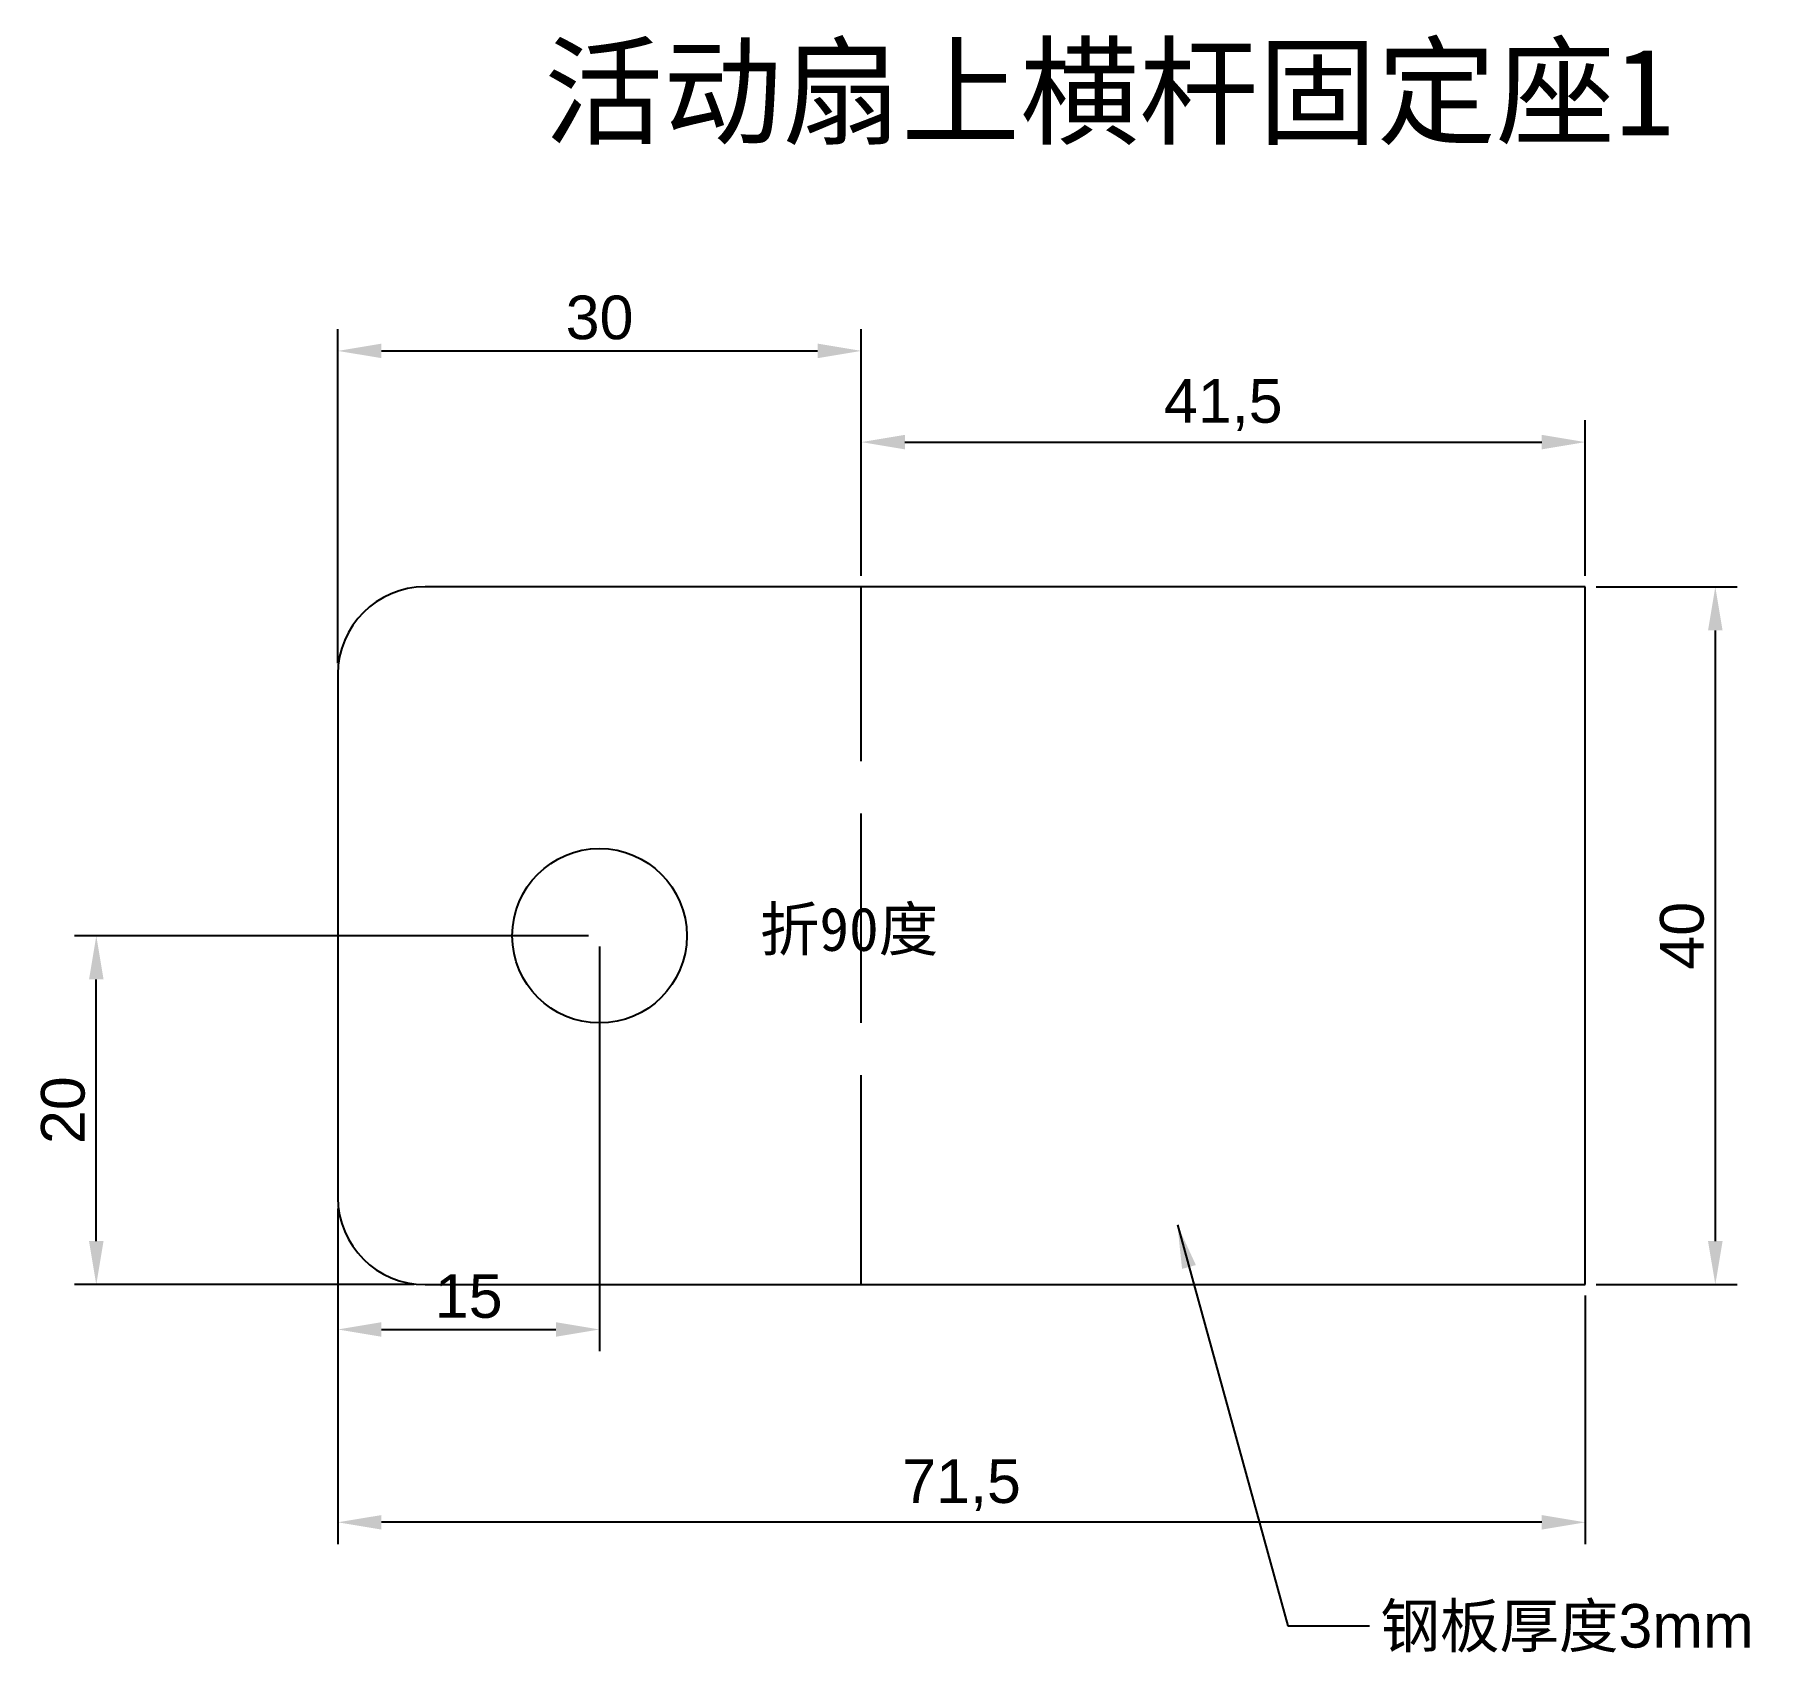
# Model space of a CAD drawing. Header units: millimetres. Extents: x -17.4 to 81.5, y -21.1 to 71.7.
import ezdxf

# ---------------------------------------------------------------- set-up
doc = ezdxf.new("R2010")
doc.units = ezdxf.units.MM
doc.linetypes.add('ACAD_ISO02W100', pattern=[15, 12, -3])
doc.styles.get("Standard").update_dxf_attribs({"font": 'arial.ttf'})
doc.dimstyles.new('ISO-25', dxfattribs={"dimtxt": 2.5, "dimasz": 2.5, "dimexe": 1.25, "dimexo": 0.625, "dimtad": 1, "dimtxsty": 'Standard', "dimcen": 2.5, "dimadec": 0, "dimazin": 0, "dimtfac": 1, "dimtmove": 0, "dimatfit": 3, "dimfxl": 1, "dimarcsym": 0})

# ---------------------------------------------------------------- blocks, each defined once
blk = doc.blocks.new('*D1')
at = {"color": 0, "lineweight": -2, "transparency": 16777216}
for p, q in [((0, 35.625), (0, 54.777)), ((30, 40.625), (30, 54.777)), ((2.5, 53.527), (27.5, 53.527))]:
    blk.add_line(p, q, dxfattribs=at)
at = {"color": 0, "transparency": 16777216}
for points in [[(2.5, 53.944), (2.5, 53.111), (0, 53.527)], [(27.5, 53.944), (27.5, 53.111), (30, 53.527)]]:
    blk.add_solid(points, dxfattribs=at)
at = {"layer": 'Defpoints', "color": 0, "transparency": 16777216}
for p in [(30, 53.527), (30, 40), (0, 35)]:
    blk.add_point(p, dxfattribs=at)
at = {"color": 0, "transparency": 16777216, "insert": (15, 55.429), "char_height": 2.5, "attachment_point": 5}
blk.add_mtext('30', dxfattribs=at)
blk = doc.blocks.new('*D2')
at = {"color": 0, "lineweight": -2, "transparency": 16777216}
for p, q in [((30, 40.625), (30, 49.548)), ((71.5, 40.625), (71.5, 49.548)), ((32.5, 48.298), (69, 48.298))]:
    blk.add_line(p, q, dxfattribs=at)
at = {"color": 0, "transparency": 16777216}
for points in [[(32.5, 48.715), (32.5, 47.881), (30, 48.298)], [(69, 48.715), (69, 47.881), (71.5, 48.298)]]:
    blk.add_solid(points, dxfattribs=at)
at = {"layer": 'Defpoints', "color": 0, "transparency": 16777216}
for p in [(71.5, 48.298), (30, 40), (71.5, 40)]:
    blk.add_point(p, dxfattribs=at)
at = {"color": 0, "transparency": 16777216, "insert": (50.75, 50.426), "char_height": 2.5, "attachment_point": 5}
blk.add_mtext('41,5', dxfattribs=at)
blk = doc.blocks.new('*D3')
at = {"color": 0, "lineweight": -2, "transparency": 16777216}
for p, q in [((72.125, 40), (80.202, 40)), ((78.952, 37.5), (78.952, 2.5)), ((72.125, 0), (80.202, 0))]:
    blk.add_line(p, q, dxfattribs=at)
at = {"color": 0, "transparency": 16777216}
for points in [[(78.535, 37.5), (79.369, 37.5), (78.952, 40)], [(78.535, 2.5), (79.369, 2.5), (78.952, 0)]]:
    blk.add_solid(points, dxfattribs=at)
at = {"layer": 'Defpoints', "color": 0, "transparency": 16777216}
for p in [(71.5, 40), (71.5, 0), (78.952, 0)]:
    blk.add_point(p, dxfattribs=at)
at = {"color": 0, "transparency": 16777216, "insert": (77.05, 20), "char_height": 2.5, "attachment_point": 5, "rotation": 90}
blk.add_mtext('40', dxfattribs=at)
blk = doc.blocks.new('*D4')
at = {"color": 0, "lineweight": -2, "transparency": 16777216}
for p, q in [((0, 4.375), (0, -14.874)), ((71.5, -0.625), (71.5, -14.874)), ((69, -13.624), (2.5, -13.624))]:
    blk.add_line(p, q, dxfattribs=at)
at = {"color": 0, "transparency": 16777216}
for points in [[(2.5, -13.208), (2.5, -14.041), (0, -13.624)], [(69, -13.208), (69, -14.041), (71.5, -13.624)]]:
    blk.add_solid(points, dxfattribs=at)
at = {"layer": 'Defpoints', "color": 0, "transparency": 16777216}
for p in [(0, 5), (71.5, 0), (0, -13.624)]:
    blk.add_point(p, dxfattribs=at)
at = {"color": 0, "transparency": 16777216, "insert": (35.75, -11.497), "char_height": 2.5, "attachment_point": 5}
blk.add_mtext('71,5', dxfattribs=at)
blk = doc.blocks.new('*D5')
at = {"color": 0, "lineweight": -2, "transparency": 16777216}
for p, q in [((14.375, 20), (-15.096, 20)), ((-13.846, 2.5), (-13.846, 17.5)), ((4.375, 0), (-15.096, 0))]:
    blk.add_line(p, q, dxfattribs=at)
at = {"color": 0, "transparency": 16777216}
for points in [[(-14.263, 17.5), (-13.43, 17.5), (-13.846, 20)], [(-14.263, 2.5), (-13.43, 2.5), (-13.846, 0)]]:
    blk.add_solid(points, dxfattribs=at)
at = {"layer": 'Defpoints', "color": 0, "transparency": 16777216}
for p in [(-13.846, 20), (15, 20), (5, 0)]:
    blk.add_point(p, dxfattribs=at)
at = {"color": 0, "transparency": 16777216, "insert": (-15.748, 10), "char_height": 2.5, "attachment_point": 5, "rotation": 90}
blk.add_mtext('20', dxfattribs=at)
blk = doc.blocks.new('*D6')
at = {"color": 0, "lineweight": -2, "transparency": 16777216}
for p, q in [((15, 19.375), (15, -3.82)), ((0, 4.375), (0, -3.82)), ((2.5, -2.57), (12.5, -2.57))]:
    blk.add_line(p, q, dxfattribs=at)
at = {"color": 0, "transparency": 16777216}
for points in [[(2.5, -2.153), (2.5, -2.986), (0, -2.57)], [(12.5, -2.153), (12.5, -2.986), (15, -2.57)]]:
    blk.add_solid(points, dxfattribs=at)
at = {"layer": 'Defpoints', "color": 0, "transparency": 16777216}
for p in [(15, 20), (0, 5), (15, -2.57)]:
    blk.add_point(p, dxfattribs=at)
at = {"color": 0, "transparency": 16777216, "insert": (7.5, -0.668), "char_height": 2.5, "attachment_point": 5}
blk.add_mtext('15', dxfattribs=at)

msp = doc.modelspace()

# ---------------------------------------------------------------- linework, layer by layer
at = {"color": 0}
for p, q in [((71.5, 40), (5, 40)), ((71.5, 0), (71.5, 40)), ((0, 35), (0, 5)), ((5, 0), (30, 0)), ((30, 0), (71.5, 0))]:
    msp.add_line(p, q, dxfattribs=at)
at = {"color": 4, "linetype": 'ACAD_ISO02W100'}
msp.add_line((30, 0), (30, 40), dxfattribs=at)
at = {"color": 0}
msp.add_circle((15, 20), 5, dxfattribs=at)
for centre, start, end in [((5, 35), 90, 180), ((5, 5), 180, 270)]:
    msp.add_arc(centre, 5, start, end, dxfattribs=at)

# ---------------------------------------------------------------- texts
at = {"color": 2, "insert": (11.824, 70.888), "char_height": 5, "width": 94.77702, "attachment_point": 1}
msp.add_mtext('{\\fSimSun|b0|i0|c134|p2;活动扇上横杆固定座1}', dxfattribs=at)
at = {"color": 4, "insert": (24.19, 21.632), "char_height": 2.5, "width": 51.63102, "attachment_point": 1}
msp.add_mtext('{\\fSimSun|b0|i0|c134|p2;折90度}', dxfattribs=at)
at = {"color": 3, "insert": (59.759, -18.307), "char_height": 2.5, "width": 51.63102, "attachment_point": 1}
msp.add_mtext('{\\fSimSun|b0|i0|c134|p2;钢板厚度}3mm', dxfattribs=at)

# ---------------------------------------------------------------- dimensions: what is measured, and where the dimension line sits
at = {"color": 3}
for base, p1, p2, picture, middle in [((30, 53.527), (0, 35), (30, 40), '*D1', (15, 55.429)), ((71.5, 48.298), (30, 40), (71.5, 40), '*D2', (50.75, 50.426)), ((15, -2.57), (0, 5), (15, 20), '*D6', (7.5, -0.668)), ((0, -13.624), (71.5, 0), (0, 5), '*D4', (35.75, -11.497))]:
    dim = msp.add_linear_dim(base=base, p1=p1, p2=p2, dimstyle='ISO-25', dxfattribs=at)
    dim.commit()
    dim.dimension.update_dxf_attribs({"geometry": picture, "text_midpoint": middle})
for base, p1, p2, picture, middle in [((78.952, 0), (71.5, 40), (71.5, 0), '*D3', (77.05, 20)), ((-13.846, 20), (5, 0), (15, 20), '*D5', (-15.748, 10))]:
    dim = msp.add_linear_dim(base=base, p1=p1, p2=p2, angle=90, dimstyle='ISO-25', dxfattribs=at)
    dim.commit()
    dim.dimension.update_dxf_attribs({"geometry": picture, "text_midpoint": middle})

# ---------------------------------------------------------------- leaders
at = {"color": 3, "annotation_type": 0, "has_hookline": 1, "hookline_direction": 0, "text_width": 21.726}
msp.add_leader([(48.12, 3.423), (54.453, -19.557), (59.134, -19.557)], dimstyle='ISO-25', override={"dimgap": 0.625, "dimtad": 0}, dxfattribs=at)

doc.saveas('drawing.dxf')
